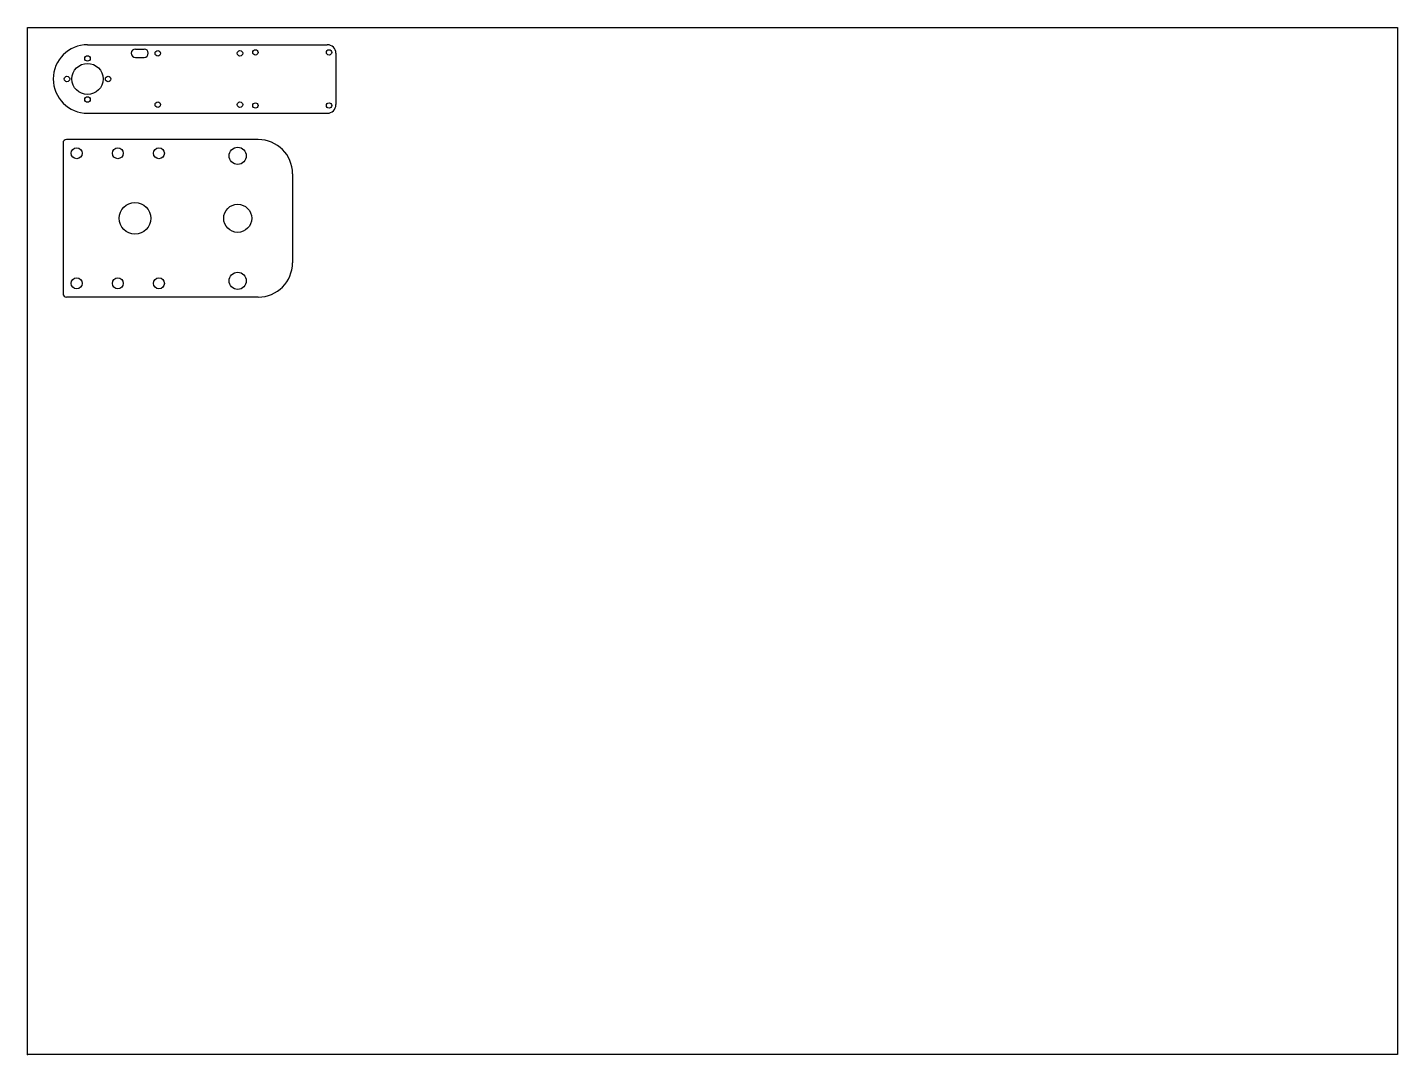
# Model space of a CAD drawing. Header units: millimetres. Extents: x 0 to 800, y 0 to 600.
import ezdxf

# ---------------------------------------------------------------- set-up
doc = ezdxf.new("R2010")
doc.units = ezdxf.units.MM
doc.header["$PDSIZE"] = -1

msp = doc.modelspace()

# ---------------------------------------------------------------- linework, layer by layer
at = {"color": 7, "linetype": 'Continuous', "lineweight": 25}
for p, q in [((35.1, 589.87), (175.1, 589.87)), ((63.1, 587.37), (68.1, 587.37)), ((180.1, 584.87), (180.1, 554.87)), ((63.1, 582.37), (68.1, 582.37)), ((35.1, 549.87), (175.1, 549.87)), ((20.79, 532.49), (20.79, 444.49)), ((134.79, 534.49), (22.79, 534.49)), ((154.79, 514.49), (154.79, 462.49)), ((134.79, 442.49), (22.79, 442.49))]:
    msp.add_line(p, q, dxfattribs=at)
msp.add_lwpolyline([(0, 600), (800, 600), (800, 0), (0, 0)], close=True)
for centre, radius in [((76.1, 584.87), 1.6), ((124.1, 584.87), 1.6), ((133.1, 585.37), 1.55), ((176.1, 585.37), 1.55), ((35.1, 569.87), 9.1), ((35.1, 581.87), 1.6), ((23.1, 569.87), 1.6), ((47.1, 569.87), 1.6), ((35.1, 557.87), 1.6), ((76.1, 554.87), 1.6), ((124.1, 554.87), 1.6), ((133.1, 554.37), 1.55), ((176.1, 554.37), 1.55), ((28.79, 526.49), 3.2), ((52.79, 526.49), 3.2), ((76.79, 526.49), 3.2), ((122.79, 524.99), 5), ((62.79, 488.49), 9.2), ((122.79, 488.49), 8.2), ((122.79, 451.99), 5), ((28.79, 450.49), 3.2), ((52.79, 450.49), 3.2), ((76.79, 450.49), 3.2)]:
    msp.add_circle(centre, radius, dxfattribs=at)
for centre, radius, start, end in [((35.1, 569.87), 20, 90, 270), ((63.1, 584.87), 2.5, 90, 270), ((68.1, 584.87), 2.5, 270, 90), ((175.1, 584.87), 5, 0, 90), ((175.1, 554.87), 5, 270, 0), ((22.79, 532.49), 2, 90, 180), ((134.79, 514.49), 20, 0, 90), ((134.79, 462.49), 20, 270, 0), ((22.79, 444.49), 2, 180, 270)]:
    msp.add_arc(centre, radius, start, end, dxfattribs=at)
msp.add_point((0, 0))

doc.saveas('drawing.dxf')
